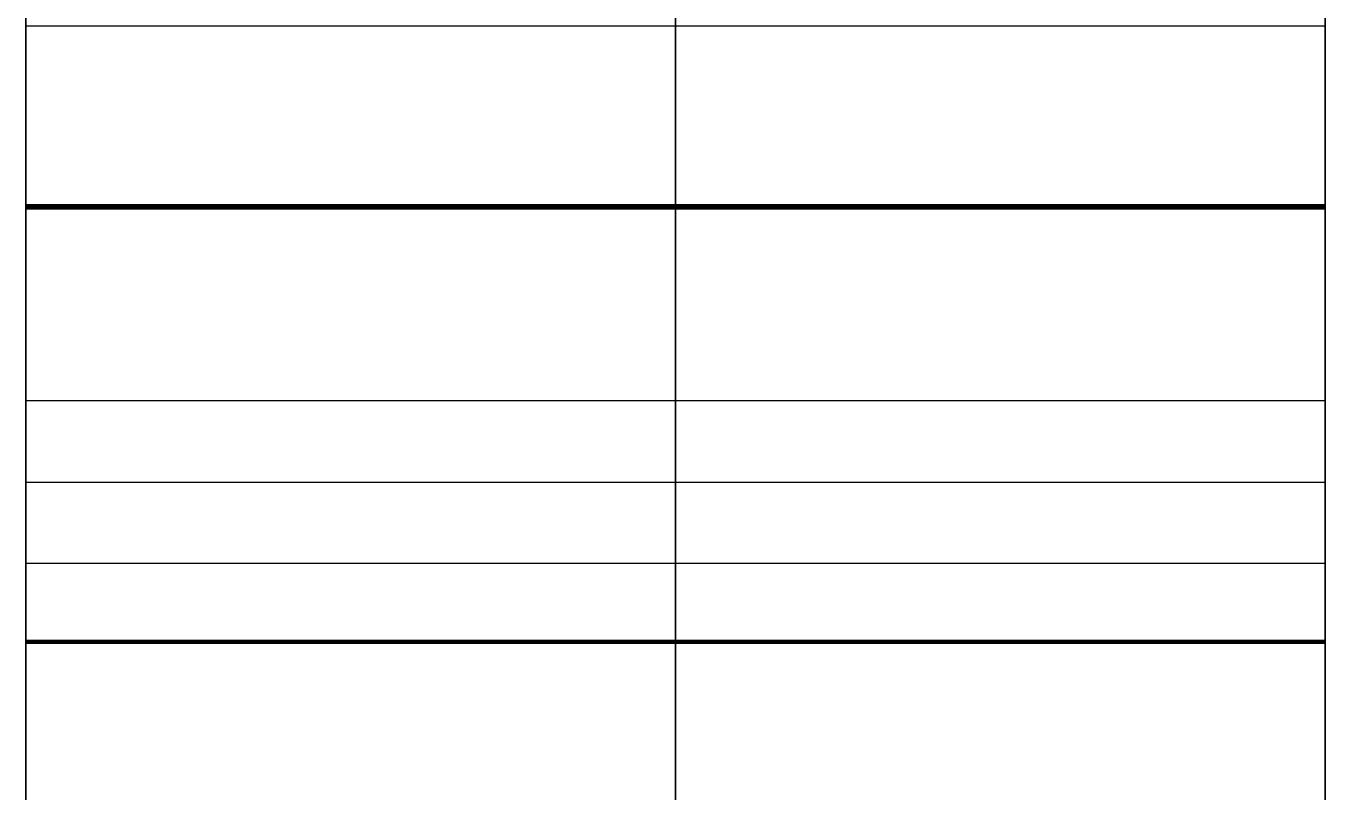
# Model space of a CAD drawing. Header units: millimetres. Extents: x -85 to 1059, y -155 to 155.
# Drawn here: x 1000.5 to 1007, y -23.26 to -19.42 of the extents above; entities that cross this region are included whole.
import ezdxf

# ---------------------------------------------------------------- set-up
doc = ezdxf.new("R2010")
doc.units = ezdxf.units.MM
doc.header["$MEASUREMENT"] = 0
doc.layers.add('Default', color=7, linetype='Continuous', true_color=0x000000)

msp = doc.modelspace()

# ---------------------------------------------------------------- linework, layer by layer
at = {"layer": 'Default'}
msp.add_line((1007, -24.9981, 0.0002), (1007, -11.098, 0.0002), dxfattribs=at)
for points, degree, knots in [([(1000.5, 0.0018, 150.0005), (1000.5, 82.8446, 150.0005), (1000.5, 150.0018, 82.8432), (1000.5, 150.0018, 0.0004), (1000.5, 150.0018, -82.8427), (1000.5, 82.8446, -150), (1000.5, 0.0018, -150), (1000.5, -82.8411, -150), (1000.5, -149.9983, -82.8427), (1000.5, -149.9983, 0.0004), (1000.5, -149.9983, 82.8432), (1000.5, -82.8411, 150.0005), (1000.5, 0.0018, 150.0005)], 3, [-5, -5, -5, -5, -4, -4, -4, -3, -3, -3, -2, -2, -2, -1, -1, -1, -1]), ([(1000.5, 0.3488, 139.7504), (1000.5, -76.9709, 139.7504), (1000.5, -139.6511, 77.0702), (1000.5, -139.6511, -0.2498), (1000.5, -139.6511, -77.5699), (1000.5, -76.9709, -140.2497), (1000.5, 0.3488, -140.2497), (1000.5, 77.6689, -140.2497), (1000.5, 140.349, -77.5699), (1000.5, 140.349, -0.2498), (1000.5, 140.349, 77.0702), (1000.5, 77.6689, 139.7504), (1000.5, 0.3488, 139.7504)], 3, [20636, 20636, 20636, 20636, 20637, 20637, 20637, 20638, 20638, 20638, 20639, 20639, 20639, 20640, 20640, 20640, 20640]), ([(1007, 0.3488, 139.7504), (1007, -76.9709, 139.7504), (1007, -139.6511, 77.0702), (1007, -139.6511, -0.2498), (1007, -139.6511, -77.5699), (1007, -76.9709, -140.2497), (1007, 0.3488, -140.2497), (1007, 77.6689, -140.2497), (1007, 140.349, -77.5699), (1007, 140.349, -0.2498), (1007, 140.349, 77.0702), (1007, 77.6689, 139.7504), (1007, 0.3488, 139.7504)], 3, [20636, 20636, 20636, 20636, 20637, 20637, 20637, 20638, 20638, 20638, 20639, 20639, 20639, 20640, 20640, 20640, 20640]), ([(1000.5, 0.0018, 140.0004), (1000.5, -77.318, 140.0004), (1000.5, -139.9981, 77.3202), (1000.5, -139.9981, 0.0002), (1000.5, -139.9981, -77.3199), (1000.5, -77.318, -139.9997), (1000.5, 0.0018, -139.9997), (1000.5, 77.3215, -139.9997), (1000.5, 140.002, -77.3199), (1000.5, 140.002, 0.0002), (1000.5, 140.002, 77.3202), (1000.5, 77.3215, 140.0004), (1000.5, 0.0018, 140.0004)], 3, [-1, -1, -1, -1, 0, 0, 0, 1, 1, 1, 2, 2, 2, 3, 3, 3, 3]), ([(1003.75, 0.0018, 140.0004), (1003.75, -77.318, 140.0004), (1003.75, -139.9981, 77.3202), (1003.75, -139.9981, 0.0002), (1003.75, -139.9981, -77.3199), (1003.75, -77.318, -139.9997), (1003.75, 0.0018, -139.9997), (1003.75, 77.3215, -139.9997), (1003.75, 140.002, -77.3199), (1003.75, 140.002, 0.0002), (1003.75, 140.002, 77.3202), (1003.75, 77.3215, 140.0004), (1003.75, 0.0018, 140.0004)], 3, [-1, -1, -1, -1, 0, 0, 0, 1, 1, 1, 2, 2, 2, 3, 3, 3, 3]), ([(1007, 0.0018, 140.0004), (1007, -77.318, 140.0004), (1007, -139.9981, 77.3202), (1007, -139.9981, 0.0002), (1007, -139.9981, -77.3199), (1007, -77.318, -139.9997), (1007, 0.0018, -139.9997), (1007, 77.3215, -139.9997), (1007, 140.002, -77.3199), (1007, 140.002, 0.0002), (1007, 140.002, 77.3202), (1007, 77.3215, 140.0004), (1007, 0.0018, 140.0004)], 3, [-1, -1, -1, -1, 0, 0, 0, 1, 1, 1, 2, 2, 2, 3, 3, 3, 3]), ([(1007, 124.0322, 15.6482), (1007, 116.3332, 77.2989), (1007, 63.7379, 125.0004), (1007, 0.0019, 125.0004), (1007, -17.5054, 125.0004), (1007, -34.1724, 121.4011), (1007, -49.2988, 114.9022)], 3, [595.378082, 595.378082, 595.378082, 595.378082, 596.378082, 596.378082, 596.378082, 597.378082, 597.378082, 597.378082, 597.378082]), ([(1007, -49.627, -114.76), (1007, -34.4135, -121.3481), (1007, -17.6322, -124.9994), (1007, 0.0018, -124.9994), (1007, 63.676, -124.9994), (1007, 116.2304, -77.3892), (1007, 124.0095, -15.8252)], 3, [1200.555169, 1200.555169, 1200.555169, 1200.555169, 1201.555169, 1201.555169, 1201.555169, 1202.555169, 1202.555169, 1202.555169, 1202.555169]), ([(1000.5, -19.4258, -151.9162), (1000.5, -19.572, -151.8971), (1000.5, -19.7182, -151.8781), (1000.5, -19.8727, -151.8573), (1000.5, -20.0273, -151.8365), (1000.5, -20.1733, -151.8167), (1000.5, -20.3194, -151.797)], 2, [10820, 10820, 10820, 10821, 10821, 10822, 10822, 10823, 10823, 10823]), ([(1000.5, -20.3194, 151.2974), (1000.5, -20.1733, 151.3173), (1000.5, -20.0273, 151.3372), (1000.5, -19.8727, 151.3575), (1000.5, -19.7182, 151.3778), (1000.5, -19.572, 151.3972), (1000.5, -19.4258, 151.4166)], 2, [20267, 20267, 20267, 20268, 20268, 20269, 20269, 20270, 20270, 20270]), ([(1007, -19.4258, -151.9162), (1007, -19.572, -151.8971), (1007, -19.7182, -151.8781), (1007, -19.8727, -151.8573), (1007, -20.0273, -151.8365), (1007, -20.1733, -151.8167), (1007, -20.3194, -151.797)], 2, [10820, 10820, 10820, 10821, 10821, 10822, 10822, 10823, 10823, 10823]), ([(1007, -20.3194, 151.2974), (1007, -20.1733, 151.3173), (1007, -20.0273, 151.3372), (1007, -19.8727, 151.3575), (1007, -19.7182, 151.3778), (1007, -19.572, 151.3972), (1007, -19.4258, 151.4166)], 2, [20267, 20267, 20267, 20268, 20268, 20269, 20269, 20270, 20270, 20270]), ([(1000.5, -20.3264, -151.7998), (1000.5, -20.3275, -151.801), (1000.5, -20.3285, -151.8022), (1000.5, -20.3298, -151.8037), (1000.5, -20.331, -151.8051), (1000.5, -20.3324, -151.8067), (1000.5, -20.3338, -151.8082)], 2, [10826, 10826, 10826, 10827, 10827, 10828, 10828, 10829, 10829, 10829]), ([(1000.5, -20.331, 151.3055), (1000.5, -20.3298, 151.3041), (1000.5, -20.3285, 151.3027), (1000.5, -20.3275, 151.3014), (1000.5, -20.3264, 151.3002)], 2, [20262, 20262, 20262, 20263, 20263, 20264, 20264, 20264]), ([(1000.5, -20.3419, -151.8227), (1000.5, -20.3594, -151.8594), (1000.5, -20.3769, -151.8961), (1000.5, -20.3977, -151.9395), (1000.5, -20.4185, -151.9829), (1000.5, -20.4395, -152.0263), (1000.5, -20.4605, -152.0697), (1000.5, -20.4816, -152.1132), (1000.5, -20.5028, -152.1568), (1000.5, -20.5243, -152.2007), (1000.5, -20.5458, -152.2446), (1000.5, -20.5675, -152.2887), (1000.5, -20.5892, -152.3328), (1000.5, -20.6111, -152.3773), (1000.5, -20.633, -152.4217), (1000.5, -20.655, -152.4664), (1000.5, -20.6771, -152.511), (1000.5, -20.6993, -152.5558), (1000.5, -20.7215, -152.6006), (1000.5, -20.7441, -152.6454), (1000.5, -20.7667, -152.6902), (1000.5, -20.7893, -152.7355), (1000.5, -20.8118, -152.7809), (1000.5, -20.8349, -152.8264), (1000.5, -20.8581, -152.8719), (1000.5, -20.8813, -152.9176), (1000.5, -20.9046, -152.9632), (1000.5, -20.9281, -153.0093), (1000.5, -20.9515, -153.0553), (1000.5, -20.9753, -153.1012), (1000.5, -20.9992, -153.147), (1000.5, -21.023, -153.1936), (1000.5, -21.0468, -153.2402), (1000.5, -21.071, -153.2867), (1000.5, -21.0951, -153.3333), (1000.5, -21.1195, -153.38), (1000.5, -21.1438, -153.4268), (1000.5, -21.1685, -153.4739), (1000.5, -21.1932, -153.521), (1000.5, -21.2181, -153.5681), (1000.5, -21.2429, -153.6152), (1000.5, -21.2682, -153.6626), (1000.5, -21.2934, -153.7101), (1000.5, -21.2976, -153.7184), (1000.5, -21.3018, -153.7267)], 2, [10832, 10832, 10832, 10833, 10833, 10834, 10834, 10835, 10835, 10836, 10836, 10837, 10837, 10838, 10838, 10839, 10839, 10840, 10840, 10841, 10841, 10842, 10842, 10843, 10843, 10844, 10844, 10845, 10845, 10846, 10846, 10847, 10847, 10848, 10848, 10849, 10849, 10850, 10850, 10851, 10851, 10852, 10852, 10853, 10853, 10854, 10854, 10854]), ([(1000.5, -21.3018, 153.2274), (1000.5, -21.2976, 153.2191), (1000.5, -21.2934, 153.2108), (1000.5, -21.2682, 153.1632), (1000.5, -21.2429, 153.1156), (1000.5, -21.2181, 153.0685), (1000.5, -21.1932, 153.0214), (1000.5, -21.1685, 152.9745), (1000.5, -21.1438, 152.9275), (1000.5, -21.1195, 152.8806), (1000.5, -21.0951, 152.8337), (1000.5, -21.071, 152.787), (1000.5, -21.0468, 152.7402), (1000.5, -21.023, 152.694), (1000.5, -20.9992, 152.6478), (1000.5, -20.9753, 152.6016), (1000.5, -20.9515, 152.5554), (1000.5, -20.9281, 152.5095), (1000.5, -20.9046, 152.4636), (1000.5, -20.8813, 152.418), (1000.5, -20.8581, 152.3723), (1000.5, -20.8349, 152.3268), (1000.5, -20.8118, 152.2813), (1000.5, -20.7893, 152.2361), (1000.5, -20.7667, 152.1909), (1000.5, -20.7441, 152.1458), (1000.5, -20.7215, 152.1006), (1000.5, -20.6993, 152.0558), (1000.5, -20.6771, 152.011), (1000.5, -20.655, 151.9666), (1000.5, -20.633, 151.9221), (1000.5, -20.6111, 151.8777), (1000.5, -20.5892, 151.8332), (1000.5, -20.5675, 151.7891), (1000.5, -20.5458, 151.745), (1000.5, -20.5243, 151.7009), (1000.5, -20.5028, 151.6568), (1000.5, -20.4816, 151.6135), (1000.5, -20.4605, 151.5701), (1000.5, -20.4395, 151.5267), (1000.5, -20.4185, 151.4833), (1000.5, -20.3977, 151.4399), (1000.5, -20.3769, 151.3965), (1000.5, -20.3594, 151.36), (1000.5, -20.3419, 151.3235)], 2, [20236, 20236, 20236, 20237, 20237, 20238, 20238, 20239, 20239, 20240, 20240, 20241, 20241, 20242, 20242, 20243, 20243, 20244, 20244, 20245, 20245, 20246, 20246, 20247, 20247, 20248, 20248, 20249, 20249, 20250, 20250, 20251, 20251, 20252, 20252, 20253, 20253, 20254, 20254, 20255, 20255, 20256, 20256, 20257, 20257, 20258, 20258, 20258]), ([(1007, -20.3264, -151.7998), (1007, -20.3275, -151.801), (1007, -20.3285, -151.8022), (1007, -20.3298, -151.8037), (1007, -20.331, -151.8051), (1007, -20.3324, -151.8067), (1007, -20.3338, -151.8082)], 2, [10826, 10826, 10826, 10827, 10827, 10828, 10828, 10829, 10829, 10829]), ([(1007, -20.331, 151.3055), (1007, -20.3298, 151.3041), (1007, -20.3285, 151.3027), (1007, -20.3275, 151.3014), (1007, -20.3264, 151.3002)], 2, [20262, 20262, 20262, 20263, 20263, 20264, 20264, 20264]), ([(1007, -20.3419, -151.8227), (1007, -20.3594, -151.8594), (1007, -20.3769, -151.8961), (1007, -20.3977, -151.9395), (1007, -20.4185, -151.9829), (1007, -20.4395, -152.0263), (1007, -20.4605, -152.0697), (1007, -20.4816, -152.1132), (1007, -20.5028, -152.1568), (1007, -20.5243, -152.2007), (1007, -20.5458, -152.2446), (1007, -20.5675, -152.2887), (1007, -20.5892, -152.3328), (1007, -20.6111, -152.3773), (1007, -20.633, -152.4217), (1007, -20.655, -152.4664), (1007, -20.6771, -152.511), (1007, -20.6993, -152.5558), (1007, -20.7215, -152.6006), (1007, -20.7441, -152.6454), (1007, -20.7667, -152.6902), (1007, -20.7893, -152.7355), (1007, -20.8118, -152.7809), (1007, -20.8349, -152.8264), (1007, -20.8581, -152.8719), (1007, -20.8813, -152.9176), (1007, -20.9046, -152.9632), (1007, -20.9281, -153.0093), (1007, -20.9515, -153.0553), (1007, -20.9753, -153.1012), (1007, -20.9992, -153.147), (1007, -21.023, -153.1936), (1007, -21.0468, -153.2402), (1007, -21.071, -153.2867), (1007, -21.0951, -153.3333), (1007, -21.1195, -153.38), (1007, -21.1438, -153.4268), (1007, -21.1685, -153.4739), (1007, -21.1932, -153.521), (1007, -21.2181, -153.5681), (1007, -21.2429, -153.6152), (1007, -21.2682, -153.6626), (1007, -21.2934, -153.7101), (1007, -21.2976, -153.7184), (1007, -21.3018, -153.7267)], 2, [10832, 10832, 10832, 10833, 10833, 10834, 10834, 10835, 10835, 10836, 10836, 10837, 10837, 10838, 10838, 10839, 10839, 10840, 10840, 10841, 10841, 10842, 10842, 10843, 10843, 10844, 10844, 10845, 10845, 10846, 10846, 10847, 10847, 10848, 10848, 10849, 10849, 10850, 10850, 10851, 10851, 10852, 10852, 10853, 10853, 10854, 10854, 10854]), ([(1007, -21.3018, 153.2274), (1007, -21.2976, 153.2191), (1007, -21.2934, 153.2108), (1007, -21.2682, 153.1632), (1007, -21.2429, 153.1156), (1007, -21.2181, 153.0685), (1007, -21.1932, 153.0214), (1007, -21.1685, 152.9745), (1007, -21.1438, 152.9275), (1007, -21.1195, 152.8806), (1007, -21.0951, 152.8337), (1007, -21.071, 152.787), (1007, -21.0468, 152.7402), (1007, -21.023, 152.694), (1007, -20.9992, 152.6478), (1007, -20.9753, 152.6016), (1007, -20.9515, 152.5554), (1007, -20.9281, 152.5095), (1007, -20.9046, 152.4636), (1007, -20.8813, 152.418), (1007, -20.8581, 152.3723), (1007, -20.8349, 152.3268), (1007, -20.8118, 152.2813), (1007, -20.7893, 152.2361), (1007, -20.7667, 152.1909), (1007, -20.7441, 152.1458), (1007, -20.7215, 152.1006), (1007, -20.6993, 152.0558), (1007, -20.6771, 152.011), (1007, -20.655, 151.9666), (1007, -20.633, 151.9221), (1007, -20.6111, 151.8777), (1007, -20.5892, 151.8332), (1007, -20.5675, 151.7891), (1007, -20.5458, 151.745), (1007, -20.5243, 151.7009), (1007, -20.5028, 151.6568), (1007, -20.4816, 151.6135), (1007, -20.4605, 151.5701), (1007, -20.4395, 151.5267), (1007, -20.4185, 151.4833), (1007, -20.3977, 151.4399), (1007, -20.3769, 151.3965), (1007, -20.3594, 151.36), (1007, -20.3419, 151.3235)], 2, [20236, 20236, 20236, 20237, 20237, 20238, 20238, 20239, 20239, 20240, 20240, 20241, 20241, 20242, 20242, 20243, 20243, 20244, 20244, 20245, 20245, 20246, 20246, 20247, 20247, 20248, 20248, 20249, 20249, 20250, 20250, 20251, 20251, 20252, 20252, 20253, 20253, 20254, 20254, 20255, 20255, 20256, 20256, 20257, 20257, 20258, 20258, 20258]), ([(1000.5, -22.1164, -153.6095), (1000.5, -22.1182, -153.6004), (1000.5, -22.1199, -153.5912), (1000.5, -22.1307, -153.5386), (1000.5, -22.1415, -153.4861), (1000.5, -22.1522, -153.4337), (1000.5, -22.163, -153.3813), (1000.5, -22.1732, -153.3292), (1000.5, -22.1834, -153.2772), (1000.5, -22.1937, -153.2255), (1000.5, -22.2039, -153.1738), (1000.5, -22.214, -153.1223), (1000.5, -22.224, -153.0708), (1000.5, -22.2339, -153.0197), (1000.5, -22.2438, -152.9685), (1000.5, -22.2536, -152.9174), (1000.5, -22.2635, -152.8662), (1000.5, -22.2729, -152.8156), (1000.5, -22.2822, -152.765), (1000.5, -22.2917, -152.7145), (1000.5, -22.3013, -152.6641), (1000.5, -22.3106, -152.6142), (1000.5, -22.32, -152.5642), (1000.5, -22.329, -152.5143), (1000.5, -22.338, -152.4644), (1000.5, -22.3468, -152.415), (1000.5, -22.3556, -152.3656), (1000.5, -22.3644, -152.3161), (1000.5, -22.3732, -152.2665), (1000.5, -22.3819, -152.2176), (1000.5, -22.3905, -152.1688), (1000.5, -22.3992, -152.1201), (1000.5, -22.4078, -152.0714), (1000.5, -22.4161, -152.0229), (1000.5, -22.4244, -151.9744), (1000.5, -22.4327, -151.9264), (1000.5, -22.441, -151.8784), (1000.5, -22.4489, -151.8305), (1000.5, -22.4568, -151.7825), (1000.5, -22.4648, -151.735), (1000.5, -22.4727, -151.6876), (1000.5, -22.4803, -151.6401), (1000.5, -22.4879, -151.5927), (1000.5, -22.4946, -151.5527), (1000.5, -22.5013, -151.5126)], 2, [10856, 10856, 10856, 10857, 10857, 10858, 10858, 10859, 10859, 10860, 10860, 10861, 10861, 10862, 10862, 10863, 10863, 10864, 10864, 10865, 10865, 10866, 10866, 10867, 10867, 10868, 10868, 10869, 10869, 10870, 10870, 10871, 10871, 10872, 10872, 10873, 10873, 10874, 10874, 10875, 10875, 10876, 10876, 10877, 10877, 10878, 10878, 10878]), ([(1000.5, -22.5013, 151.0127), (1000.5, -22.4946, 151.0531), (1000.5, -22.4879, 151.0935), (1000.5, -22.4803, 151.1406), (1000.5, -22.4727, 151.1876), (1000.5, -22.4648, 151.2353), (1000.5, -22.4568, 151.2829), (1000.5, -22.4489, 151.3307), (1000.5, -22.441, 151.3785), (1000.5, -22.4327, 151.4268), (1000.5, -22.4244, 151.4752), (1000.5, -22.4161, 151.5233), (1000.5, -22.4078, 151.5715), (1000.5, -22.3992, 151.6205), (1000.5, -22.3905, 151.6695), (1000.5, -22.3819, 151.7184), (1000.5, -22.3732, 151.7673), (1000.5, -22.3644, 151.8165), (1000.5, -22.3556, 151.8657), (1000.5, -22.3468, 151.9153), (1000.5, -22.338, 151.9648), (1000.5, -22.329, 152.0146), (1000.5, -22.32, 152.0643), (1000.5, -22.3106, 152.1146), (1000.5, -22.3013, 152.1648), (1000.5, -22.2917, 152.2151), (1000.5, -22.2822, 152.2654), (1000.5, -22.2729, 152.316), (1000.5, -22.2635, 152.3666), (1000.5, -22.2536, 152.4176), (1000.5, -22.2438, 152.4686), (1000.5, -22.2339, 152.5199), (1000.5, -22.224, 152.5712), (1000.5, -22.214, 152.6226), (1000.5, -22.2039, 152.6739), (1000.5, -22.1937, 152.7259), (1000.5, -22.1834, 152.778), (1000.5, -22.1732, 152.83), (1000.5, -22.163, 152.882), (1000.5, -22.1522, 152.9344), (1000.5, -22.1415, 152.9868), (1000.5, -22.1307, 153.0392), (1000.5, -22.1199, 153.0916), (1000.5, -22.1182, 153.1009), (1000.5, -22.1164, 153.1103)], 2, [20212, 20212, 20212, 20213, 20213, 20214, 20214, 20215, 20215, 20216, 20216, 20217, 20217, 20218, 20218, 20219, 20219, 20220, 20220, 20221, 20221, 20222, 20222, 20223, 20223, 20224, 20224, 20225, 20225, 20226, 20226, 20227, 20227, 20228, 20228, 20229, 20229, 20230, 20230, 20231, 20231, 20232, 20232, 20233, 20233, 20234, 20234, 20234]), ([(1007, -22.1164, -153.6095), (1007, -22.1182, -153.6004), (1007, -22.1199, -153.5912), (1007, -22.1307, -153.5386), (1007, -22.1415, -153.4861), (1007, -22.1522, -153.4337), (1007, -22.163, -153.3813), (1007, -22.1732, -153.3292), (1007, -22.1834, -153.2772), (1007, -22.1937, -153.2255), (1007, -22.2039, -153.1738), (1007, -22.214, -153.1223), (1007, -22.224, -153.0708), (1007, -22.2339, -153.0197), (1007, -22.2438, -152.9685), (1007, -22.2536, -152.9174), (1007, -22.2635, -152.8662), (1007, -22.2729, -152.8156), (1007, -22.2822, -152.765), (1007, -22.2917, -152.7145), (1007, -22.3013, -152.6641), (1007, -22.3106, -152.6142), (1007, -22.32, -152.5642), (1007, -22.329, -152.5143), (1007, -22.338, -152.4644), (1007, -22.3468, -152.415), (1007, -22.3556, -152.3656), (1007, -22.3644, -152.3161), (1007, -22.3732, -152.2665), (1007, -22.3819, -152.2176), (1007, -22.3905, -152.1688), (1007, -22.3992, -152.1201), (1007, -22.4078, -152.0714), (1007, -22.4161, -152.0229), (1007, -22.4244, -151.9744), (1007, -22.4327, -151.9264), (1007, -22.441, -151.8784), (1007, -22.4489, -151.8305), (1007, -22.4568, -151.7825), (1007, -22.4648, -151.735), (1007, -22.4727, -151.6876), (1007, -22.4803, -151.6401), (1007, -22.4879, -151.5927), (1007, -22.4946, -151.5527), (1007, -22.5013, -151.5126)], 2, [10856, 10856, 10856, 10857, 10857, 10858, 10858, 10859, 10859, 10860, 10860, 10861, 10861, 10862, 10862, 10863, 10863, 10864, 10864, 10865, 10865, 10866, 10866, 10867, 10867, 10868, 10868, 10869, 10869, 10870, 10870, 10871, 10871, 10872, 10872, 10873, 10873, 10874, 10874, 10875, 10875, 10876, 10876, 10877, 10877, 10878, 10878, 10878]), ([(1007, -22.5013, 151.0127), (1007, -22.4946, 151.0531), (1007, -22.4879, 151.0935), (1007, -22.4803, 151.1406), (1007, -22.4727, 151.1876), (1007, -22.4648, 151.2353), (1007, -22.4568, 151.2829), (1007, -22.4489, 151.3307), (1007, -22.441, 151.3785), (1007, -22.4327, 151.4268), (1007, -22.4244, 151.4752), (1007, -22.4161, 151.5233), (1007, -22.4078, 151.5715), (1007, -22.3992, 151.6205), (1007, -22.3905, 151.6695), (1007, -22.3819, 151.7184), (1007, -22.3732, 151.7673), (1007, -22.3644, 151.8165), (1007, -22.3556, 151.8657), (1007, -22.3468, 151.9153), (1007, -22.338, 151.9648), (1007, -22.329, 152.0146), (1007, -22.32, 152.0643), (1007, -22.3106, 152.1146), (1007, -22.3013, 152.1648), (1007, -22.2917, 152.2151), (1007, -22.2822, 152.2654), (1007, -22.2729, 152.316), (1007, -22.2635, 152.3666), (1007, -22.2536, 152.4176), (1007, -22.2438, 152.4686), (1007, -22.2339, 152.5199), (1007, -22.224, 152.5712), (1007, -22.214, 152.6226), (1007, -22.2039, 152.6739), (1007, -22.1937, 152.7259), (1007, -22.1834, 152.778), (1007, -22.1732, 152.83), (1007, -22.163, 152.882), (1007, -22.1522, 152.9344), (1007, -22.1415, 152.9868), (1007, -22.1307, 153.0392), (1007, -22.1199, 153.0916), (1007, -22.1182, 153.1009), (1007, -22.1164, 153.1103)], 2, [20212, 20212, 20212, 20213, 20213, 20214, 20214, 20215, 20215, 20216, 20216, 20217, 20217, 20218, 20218, 20219, 20219, 20220, 20220, 20221, 20221, 20222, 20222, 20223, 20223, 20224, 20224, 20225, 20225, 20226, 20226, 20227, 20227, 20228, 20228, 20229, 20229, 20230, 20230, 20231, 20231, 20232, 20232, 20233, 20233, 20234, 20234, 20234]), ([(1000.5, -22.5048, 150.9968), (1000.5, -22.5041, 150.9993), (1000.5, -22.5034, 151.0017), (1000.5, -22.5027, 151.0042), (1000.5, -22.502, 151.0067)], 2, [20209, 20209, 20209, 20210, 20210, 20211, 20211, 20211]), ([(1000.5, -22.5158, -151.4812), (1000.5, -22.6613, -151.4592), (1000.5, -22.8068, -151.4371), (1000.5, -22.961, -151.4133), (1000.5, -23.1151, -151.3895), (1000.5, -23.2608, -151.3667), (1000.5, -23.4065, -151.344)], 2, [10887, 10887, 10887, 10888, 10888, 10889, 10889, 10890, 10890, 10890]), ([(1000.5, -23.4065, 150.844), (1000.5, -23.2608, 150.8671), (1000.5, -23.1151, 150.8903), (1000.5, -22.961, 150.9139), (1000.5, -22.8068, 150.9375), (1000.5, -22.6613, 150.9596), (1000.5, -22.5158, 150.9816)], 2, [20200, 20200, 20200, 20201, 20201, 20202, 20202, 20203, 20203, 20203]), ([(1007, -22.5048, 150.9968), (1007, -22.5041, 150.9993), (1007, -22.5034, 151.0017), (1007, -22.5027, 151.0042), (1007, -22.502, 151.0067)], 2, [20209, 20209, 20209, 20210, 20210, 20211, 20211, 20211]), ([(1007, -22.5158, -151.4812), (1007, -22.6613, -151.4592), (1007, -22.8068, -151.4371), (1007, -22.961, -151.4133), (1007, -23.1151, -151.3895), (1007, -23.2608, -151.3667), (1007, -23.4065, -151.344)], 2, [10887, 10887, 10887, 10888, 10888, 10889, 10889, 10890, 10890, 10890]), ([(1007, -23.4065, 150.844), (1007, -23.2608, 150.8671), (1007, -23.1151, 150.8903), (1007, -22.961, 150.9139), (1007, -22.8068, 150.9375), (1007, -22.6613, 150.9596), (1007, -22.5158, 150.9816)], 2, [20200, 20200, 20200, 20201, 20201, 20202, 20202, 20203, 20203, 20203])]:
    msp.add_open_spline(points, degree=degree, knots=knots, dxfattribs=at)
for points, degree in [([(1007, -49.8544, 114.6626), (1007, -32.5552, 84.6998), (1007, -15.2561, 54.737), (1007, 2.0431, 24.7742)], 3), ([(1007, 1.9703, -24.9234), (1007, -15.2051, -54.6721), (1007, -32.3804, -84.4208), (1007, -49.5558, -114.1694)], 3), ([(1000.5, -19.4237, -151.9169), (1000.5, -19.4247, -151.9165), (1000.5, -19.4258, -151.9162)], 2), ([(1000.5, -19.4258, 151.4166), (1000.5, -19.4247, 151.417), (1000.5, -19.4237, 151.4173)], 2), ([(1007, -19.4258, -151.9162), (1003.75, -19.4258, -151.9162), (1000.5, -19.4258, -151.9162)], 2), ([(1007, -19.4258, 151.4166), (1003.75, -19.4258, 151.4166), (1000.5, -19.4258, 151.4166)], 2), ([(1007, -19.4237, -151.9169), (1007, -19.4247, -151.9165), (1007, -19.4258, -151.9162)], 2), ([(1007, -19.4258, 151.4166), (1007, -19.4247, 151.417), (1007, -19.4237, 151.4173)], 2), ([(1007, -20.3194, -151.797), (1003.75, -20.3194, -151.797), (1000.5, -20.3194, -151.797)], 2), ([(1000.5, -20.3194, -151.797), (1000.5, -20.3204, -151.7971), (1000.5, -20.3215, -151.7973)], 2), ([(1007, -20.3194, 151.2974), (1003.75, -20.3194, 151.2974), (1000.5, -20.3194, 151.2974)], 2), ([(1000.5, -20.3215, 151.2981), (1000.5, -20.3204, 151.2977), (1000.5, -20.3194, 151.2974)], 2), ([(1007, -20.3215, -151.7973), (1003.75, -20.3215, -151.7973), (1000.5, -20.3215, -151.7973)], 2), ([(1000.5, -20.3215, -151.7973), (1000.5, -20.3227, -151.7978), (1000.5, -20.3239, -151.7984)], 2), ([(1007, -20.3215, 151.2981), (1003.75, -20.3215, 151.2981), (1000.5, -20.3215, 151.2981)], 2), ([(1000.5, -20.3239, 151.2988), (1000.5, -20.3227, 151.2984), (1000.5, -20.3215, 151.2981)], 2), ([(1007, -20.3239, -151.7984), (1003.75, -20.3239, -151.7984), (1000.5, -20.3239, -151.7984)], 2), ([(1000.5, -20.3239, -151.7984), (1000.5, -20.3252, -151.7991), (1000.5, -20.3264, -151.7998)], 2), ([(1007, -20.3239, 151.2988), (1003.75, -20.3239, 151.2988), (1000.5, -20.3239, 151.2988)], 2), ([(1000.5, -20.3264, 151.3002), (1000.5, -20.3252, 151.2995), (1000.5, -20.3239, 151.2988)], 2), ([(1007, -20.3264, -151.7998), (1003.75, -20.3264, -151.7998), (1000.5, -20.3264, -151.7998)], 2), ([(1007, -20.3264, 151.3002), (1003.75, -20.3264, 151.3002), (1000.5, -20.3264, 151.3002)], 2), ([(1007, -20.331, 151.3055), (1003.75, -20.331, 151.3055), (1000.5, -20.331, 151.3055)], 2), ([(1000.5, -20.3338, 151.309), (1000.5, -20.3324, 151.3072), (1000.5, -20.331, 151.3055)], 2), ([(1007, -20.3338, -151.8082), (1003.75, -20.3338, -151.8082), (1000.5, -20.3338, -151.8082)], 2), ([(1000.5, -20.3338, -151.8082), (1000.5, -20.3352, -151.8104), (1000.5, -20.3366, -151.8125)], 2), ([(1007, -20.3338, 151.309), (1003.75, -20.3338, 151.309), (1000.5, -20.3338, 151.309)], 2), ([(1000.5, -20.3366, 151.3132), (1000.5, -20.3352, 151.3111), (1000.5, -20.3338, 151.309)], 2), ([(1007, -20.3366, -151.8125), (1003.75, -20.3366, -151.8125), (1000.5, -20.3366, -151.8125)], 2), ([(1000.5, -20.3366, -151.8125), (1000.5, -20.3379, -151.8149), (1000.5, -20.3391, -151.8174)], 2), ([(1007, -20.3366, 151.3132), (1003.75, -20.3366, 151.3132), (1000.5, -20.3366, 151.3132)], 2), ([(1000.5, -20.3391, 151.3178), (1000.5, -20.3379, 151.3155), (1000.5, -20.3366, 151.3132)], 2), ([(1007, -20.3391, -151.8174), (1003.75, -20.3391, -151.8174), (1000.5, -20.3391, -151.8174)], 2), ([(1000.5, -20.3391, -151.8174), (1000.5, -20.3405, -151.8201), (1000.5, -20.3419, -151.8227)], 2), ([(1007, -20.3391, 151.3178), (1003.75, -20.3391, 151.3178), (1000.5, -20.3391, 151.3178)], 2), ([(1000.5, -20.3419, 151.3235), (1000.5, -20.3405, 151.3206), (1000.5, -20.3391, 151.3178)], 2), ([(1007, -20.3419, -151.8227), (1003.75, -20.3419, -151.8227), (1000.5, -20.3419, -151.8227)], 2), ([(1007, -20.3419, 151.3235), (1003.75, -20.3419, 151.3235), (1000.5, -20.3419, 151.3235)], 2), ([(1007, -20.3194, -151.797), (1007, -20.3204, -151.7971), (1007, -20.3215, -151.7973)], 2), ([(1007, -20.3215, 151.2981), (1007, -20.3204, 151.2977), (1007, -20.3194, 151.2974)], 2), ([(1007, -20.3215, -151.7973), (1007, -20.3227, -151.7978), (1007, -20.3239, -151.7984)], 2), ([(1007, -20.3239, 151.2988), (1007, -20.3227, 151.2984), (1007, -20.3215, 151.2981)], 2), ([(1007, -20.3239, -151.7984), (1007, -20.3252, -151.7991), (1007, -20.3264, -151.7998)], 2), ([(1007, -20.3264, 151.3002), (1007, -20.3252, 151.2995), (1007, -20.3239, 151.2988)], 2), ([(1007, -20.3338, 151.309), (1007, -20.3324, 151.3072), (1007, -20.331, 151.3055)], 2), ([(1007, -20.3338, -151.8082), (1007, -20.3352, -151.8104), (1007, -20.3366, -151.8125)], 2), ([(1007, -20.3366, 151.3132), (1007, -20.3352, 151.3111), (1007, -20.3338, 151.309)], 2), ([(1007, -20.3366, -151.8125), (1007, -20.3379, -151.8149), (1007, -20.3391, -151.8174)], 2), ([(1007, -20.3391, 151.3178), (1007, -20.3379, 151.3155), (1007, -20.3366, 151.3132)], 2), ([(1007, -20.3391, -151.8174), (1007, -20.3405, -151.8201), (1007, -20.3419, -151.8227)], 2), ([(1007, -20.3419, 151.3235), (1007, -20.3405, 151.3206), (1007, -20.3391, 151.3178)], 2), ([(1007, -21.3018, -153.7267), (1003.75, -21.3018, -153.7267), (1000.5, -21.3018, -153.7267)], 2), ([(1000.5, -21.3018, -153.7267), (1000.5, -21.5058, -153.6995), (1000.5, -21.7097, -153.6723)], 2), ([(1007, -21.3018, 153.2274), (1003.75, -21.3018, 153.2274), (1000.5, -21.3018, 153.2274)], 2), ([(1000.5, -21.7097, 153.1727), (1000.5, -21.5058, 153.2001), (1000.5, -21.3018, 153.2274)], 2), ([(1007, -21.3018, -153.7267), (1007, -21.5058, -153.6995), (1007, -21.7097, -153.6723)], 2), ([(1007, -21.7097, 153.1727), (1007, -21.5058, 153.2001), (1007, -21.3018, 153.2274)], 2), ([(1007, -21.7097, -153.6723), (1003.75, -21.7097, -153.6723), (1000.5, -21.7097, -153.6723)], 2), ([(1000.5, -21.7097, -153.6723), (1000.5, -21.913, -153.6409), (1000.5, -22.1164, -153.6095)], 2), ([(1007, -21.7097, 153.1727), (1003.75, -21.7097, 153.1727), (1000.5, -21.7097, 153.1727)], 2), ([(1000.5, -22.1164, 153.1103), (1000.5, -21.913, 153.1415), (1000.5, -21.7097, 153.1727)], 2), ([(1007, -21.7097, -153.6723), (1007, -21.913, -153.6409), (1007, -22.1164, -153.6095)], 2), ([(1007, -22.1164, 153.1103), (1007, -21.913, 153.1415), (1007, -21.7097, 153.1727)], 2), ([(1007, -22.1164, -153.6095), (1003.75, -22.1164, -153.6095), (1000.5, -22.1164, -153.6095)], 2), ([(1007, -22.1164, 153.1103), (1003.75, -22.1164, 153.1103), (1000.5, -22.1164, 153.1103)], 2), ([(1007, -22.5013, -151.5126), (1003.75, -22.5013, -151.5126), (1000.5, -22.5013, -151.5126)], 2), ([(1000.5, -22.5013, -151.5126), (1000.5, -22.5016, -151.5096), (1000.5, -22.502, -151.5066)], 2), ([(1007, -22.5013, 151.0127), (1003.75, -22.5013, 151.0127), (1000.5, -22.5013, 151.0127)], 2), ([(1000.5, -22.502, 151.0067), (1000.5, -22.5016, 151.0097), (1000.5, -22.5013, 151.0127)], 2), ([(1007, -22.502, -151.5066), (1003.75, -22.502, -151.5066), (1000.5, -22.502, -151.5066)], 2), ([(1000.5, -22.502, -151.5066), (1000.5, -22.5027, -151.5038), (1000.5, -22.5034, -151.501)], 2), ([(1007, -22.502, 151.0067), (1003.75, -22.502, 151.0067), (1000.5, -22.502, 151.0067)], 2), ([(1007, -22.5034, -151.501), (1003.75, -22.5034, -151.501), (1000.5, -22.5034, -151.501)], 2), ([(1000.5, -22.5034, -151.501), (1000.5, -22.5041, -151.4987), (1000.5, -22.5048, -151.4964)], 2), ([(1007, -22.5048, -151.4964), (1003.75, -22.5048, -151.4964), (1000.5, -22.5048, -151.4964)], 2), ([(1000.5, -22.5048, -151.4964), (1000.5, -22.5055, -151.4943), (1000.5, -22.5062, -151.4922)], 2), ([(1007, -22.5048, 150.9968), (1003.75, -22.5048, 150.9968), (1000.5, -22.5048, 150.9968)], 2), ([(1000.5, -22.5062, 150.9929), (1000.5, -22.5055, 150.9949), (1000.5, -22.5048, 150.9968)], 2), ([(1007, -22.5062, -151.4922), (1003.75, -22.5062, -151.4922), (1000.5, -22.5062, -151.4922)], 2), ([(1000.5, -22.5062, -151.4922), (1000.5, -22.5071, -151.4904), (1000.5, -22.508, -151.4886)], 2), ([(1007, -22.5062, 150.9929), (1003.75, -22.5062, 150.9929), (1000.5, -22.5062, 150.9929)], 2), ([(1000.5, -22.508, 150.9894), (1000.5, -22.5071, 150.9912), (1000.5, -22.5062, 150.9929)], 2), ([(1007, -22.508, -151.4886), (1003.75, -22.508, -151.4886), (1000.5, -22.508, -151.4886)], 2), ([(1000.5, -22.508, -151.4886), (1000.5, -22.5089, -151.4872), (1000.5, -22.5098, -151.4858)], 2), ([(1007, -22.508, 150.9894), (1003.75, -22.508, 150.9894), (1000.5, -22.508, 150.9894)], 2), ([(1000.5, -22.5098, 150.9866), (1000.5, -22.5089, 150.988), (1000.5, -22.508, 150.9894)], 2), ([(1007, -22.5098, -151.4858), (1003.75, -22.5098, -151.4858), (1000.5, -22.5098, -151.4858)], 2), ([(1000.5, -22.5098, -151.4858), (1000.5, -22.5106, -151.4847), (1000.5, -22.5115, -151.4837)], 2), ([(1007, -22.5098, 150.9866), (1003.75, -22.5098, 150.9866), (1000.5, -22.5098, 150.9866)], 2), ([(1000.5, -22.5115, 150.9844), (1000.5, -22.5106, 150.9855), (1000.5, -22.5098, 150.9866)], 2), ([(1007, -22.5115, -151.4837), (1003.75, -22.5115, -151.4837), (1000.5, -22.5115, -151.4837)], 2), ([(1000.5, -22.5115, -151.4837), (1000.5, -22.5126, -151.483), (1000.5, -22.5136, -151.4823)], 2), ([(1007, -22.5115, 150.9844), (1003.75, -22.5115, 150.9844), (1000.5, -22.5115, 150.9844)], 2), ([(1000.5, -22.5136, 150.9823), (1000.5, -22.5126, 150.9834), (1000.5, -22.5115, 150.9844)], 2), ([(1007, -22.5136, -151.4823), (1003.75, -22.5136, -151.4823), (1000.5, -22.5136, -151.4823)], 2), ([(1000.5, -22.5136, -151.4823), (1000.5, -22.5147, -151.4818), (1000.5, -22.5158, -151.4812)], 2), ([(1007, -22.5136, 150.9823), (1003.75, -22.5136, 150.9823), (1000.5, -22.5136, 150.9823)], 2), ([(1000.5, -22.5158, 150.9816), (1000.5, -22.5147, 150.982), (1000.5, -22.5136, 150.9823)], 2), ([(1007, -22.5158, -151.4812), (1003.75, -22.5158, -151.4812), (1000.5, -22.5158, -151.4812)], 2), ([(1007, -22.5158, 150.9816), (1003.75, -22.5158, 150.9816), (1000.5, -22.5158, 150.9816)], 2), ([(1007, -22.5013, -151.5126), (1007, -22.5016, -151.5096), (1007, -22.502, -151.5066)], 2), ([(1007, -22.502, 151.0067), (1007, -22.5016, 151.0097), (1007, -22.5013, 151.0127)], 2), ([(1007, -22.502, -151.5066), (1007, -22.5027, -151.5038), (1007, -22.5034, -151.501)], 2), ([(1007, -22.5034, -151.501), (1007, -22.5041, -151.4987), (1007, -22.5048, -151.4964)], 2), ([(1007, -22.5048, -151.4964), (1007, -22.5055, -151.4943), (1007, -22.5062, -151.4922)], 2), ([(1007, -22.5062, 150.9929), (1007, -22.5055, 150.9949), (1007, -22.5048, 150.9968)], 2), ([(1007, -22.5062, -151.4922), (1007, -22.5071, -151.4904), (1007, -22.508, -151.4886)], 2), ([(1007, -22.508, 150.9894), (1007, -22.5071, 150.9912), (1007, -22.5062, 150.9929)], 2), ([(1007, -22.508, -151.4886), (1007, -22.5089, -151.4872), (1007, -22.5098, -151.4858)], 2), ([(1007, -22.5098, 150.9866), (1007, -22.5089, 150.988), (1007, -22.508, 150.9894)], 2), ([(1007, -22.5098, -151.4858), (1007, -22.5106, -151.4847), (1007, -22.5115, -151.4837)], 2), ([(1007, -22.5115, 150.9844), (1007, -22.5106, 150.9855), (1007, -22.5098, 150.9866)], 2), ([(1007, -22.5115, -151.4837), (1007, -22.5126, -151.483), (1007, -22.5136, -151.4823)], 2), ([(1007, -22.5136, 150.9823), (1007, -22.5126, 150.9834), (1007, -22.5115, 150.9844)], 2), ([(1007, -22.5136, -151.4823), (1007, -22.5147, -151.4818), (1007, -22.5158, -151.4812)], 2), ([(1007, -22.5158, 150.9816), (1007, -22.5147, 150.982), (1007, -22.5136, 150.9823)], 2)]:
    msp.add_open_spline(points, degree=degree, dxfattribs=at)

doc.saveas('drawing.dxf')
